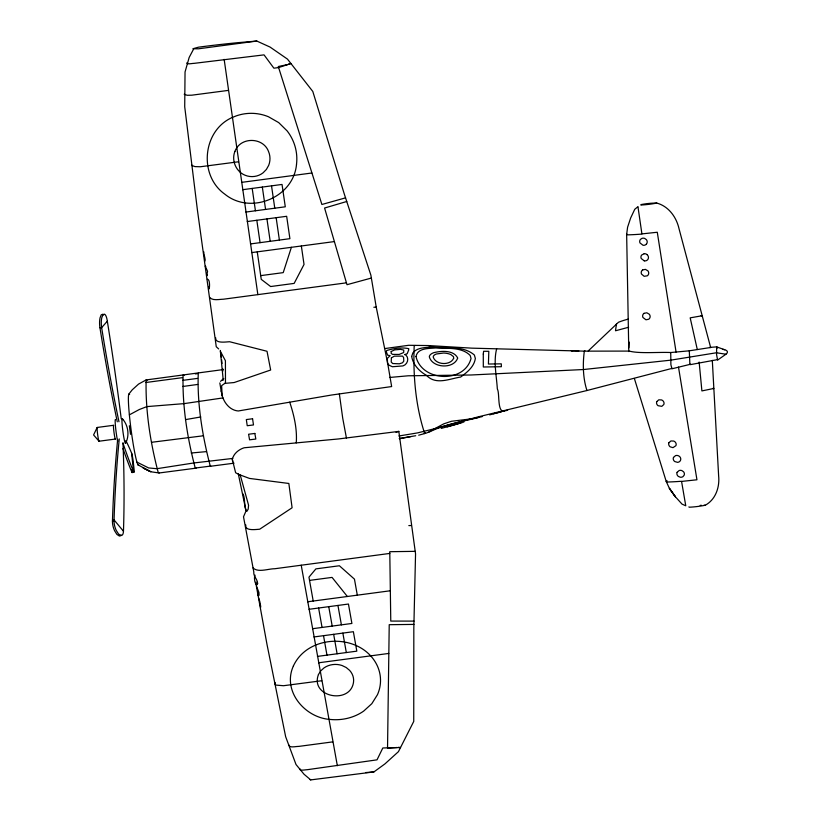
<?xml version="1.0" encoding="UTF-8"?>
<svg xmlns="http://www.w3.org/2000/svg" width="821" height="821" viewBox="0 0 821 821"><rect width="100%" height="100%" fill="white"/><g stroke="black" fill="none" stroke-linecap="round" stroke-linejoin="round"><path stroke-width="1.23" d="M638.009 207.066L641.909 233.893L640.657 234.18A104.431 35.734 -9.1 0 1 628.168 234.847L626.741 234.529A2.371 0.811 -9.1 0 1 626.823 233.964M258.204 592.393C258.163 593.275 257.455 596.826 259.056 595.297L258.943 592.475L256.552 586.358M223.333 369.563L146.128 379.938C145.399 410.89 150.325 442.457 158.186 472.403L159.151 472.978L196.096 468.144L195.131 467.642C187.25 437.634 182.252 405.985 183.093 374.971L184.068 375.474M296.258 442.899C297.294 429.044 294.041 415.252 289.731 402.177M208.924 286.95C208.832 294.277 211.141 279.314 207.323 279.212M121.128 534.994A9.903 3.941 73.3 0 1 119.302 535.99L116.91 534.43L114.591 530.735A9.903 3.941 73.3 0 1 112.456 521.202L112.477 520.391A1041.274 413.989 73.3 0 1 117.67 439.399M122.976 442.735A818.003 325.219 73.3 0 1 123.468 531.238A9.903 3.941 73.3 0 1 120.892 535.518L118.491 533.958L116.172 530.263A9.903 3.941 73.3 0 1 114.037 520.73L114.057 519.919A1041.274 413.989 73.3 0 1 119.25 438.927M256.809 41.05L198.425 48.808L192.904 48.737L198.538 47.177A385.213 131.812 -9.1 0 1 237.916 42.671L256.809 41.05L270.068 47.074L287.473 59.112L312.801 91.459L344.215 193.777L370.887 275.189L376.234 307.157L387.779 363.857L391.648 386.558L331.499 395.034L238.254 410.982C228.484 410.223 221.927 399.94 221.301 390.796M667.063 480.747L666.436 481.127A2.371 0.811 -9.1 0 0 666.354 481.701L667.771 482.009A104.431 35.734 -9.1 0 0 680.26 481.352L681.574 481.424L685.761 505.787L682.025 504.115L675.324 496.705L669.413 488.413L666.252 481.527L634.366 378.481M260.473 605.015C260.739 612.004 260.678 600.962 258.666 598.971L258.974 598.211M628.804 347.786L629.214 342.09M257.63 583.618C257.743 579.308 253.166 576.424 253.781 571.816L243.509 516.778L246.033 510.939L238.275 473.686M656.81 203.074A38.238 13.085 -9.1 0 1 640.801 205.024L641.027 204.583A29.289 10.026 -9.1 0 1 656.81 203.074C668.643 206.297 676.432 217.155 679.029 228.731L710.647 347.488L689.301 350.813L689.866 363.857L690.348 364.637L717.954 359.547M689.301 350.813L670.736 352.527L670.89 364.668L671.958 368.793L690.564 364.237M256.162 582.079L255.926 583.731L267.041 644.649L285.657 736.724L296.012 764.515L304.047 774.254L310.738 779.899L373.924 771.914L384.936 763.899L398.452 751.646L413.743 721.413L413.825 628.147L415.549 553.877L398.832 431.384L338.539 438.948L244.155 447.773C238.839 449.415 233.41 453.756 232.333 459.493L232.702 461.494M207.036 274.789L206.718 275.969L207.559 271.299L205.26 266.158L205.763 266.384M616.468 323.936L615.504 330.771L628.64 327.251M122.339 418.72C128.138 424.919 129.841 435.746 125.51 443.268M130.529 434.319L129.338 425.74M670.736 352.527C658.483 351.963 639.046 353.8 629.317 351.09L584.336 351.142L471.818 348.155L428.398 345.559L408.642 345.292L384.926 348.556M296.525 164.231C293.672 197.533 250.631 215.215 224.882 194.208C197.81 175.058 202.756 128.825 233.985 116.767A44.447 43.677 15.4 0 1 268.446 116.746L278.709 122.606L287.145 130.919A46.458 45.658 15.4 0 1 296.525 164.231M496.643 348.812C493.359 361.784 496.541 375.802 497.341 388.99C499.989 393.321 496.767 413.62 504.956 411.064M291.393 247.306L283.224 272.634L260.709 275.63M416.001 356.56C417.612 347.745 428.942 348.627 435.602 347.96C446.798 348.73 461.638 346.678 470.197 355.493L471.038 358.479C464.337 383.735 421.676 381.734 416.001 356.56M215.625 337.667C214.989 343.763 225.518 341.926 229.613 341.731L267.02 351.275L270.663 370.014L234.139 382.545L224.759 383.386M209.673 297.366C212.454 301.03 219.299 299.265 223.558 299.193L346.441 282.835M253.032 567.958C258.174 572.873 268.323 568.686 274.789 568.737L389.801 553.426M257.62 583.628L257.014 584.788C254.531 584.696 253.802 576.096 255.064 575.162M193.623 49.034L189.179 57.419L185.043 71.981L184.715 106.771L197.44 210.268L216.262 346.739L218.694 348.956M503.088 411.167L489.644 414.882M245.787 524.947C244.535 531.228 255.618 529.463 259.662 529.227L292.102 507.768L288.848 483.466L249.502 478.427L239.383 474.671M672.204 368.352L586.953 390.519L477.76 416.965L435.027 428.613L417.366 432.934L398.893 435.992M275.22 682.723L275.097 684.468L276.246 685.125L283.512 685.72L321.719 680.742M288.992 745.14C289.146 748.28 296.381 746.238 298.926 746.381L332.69 741.886M128.835 394.08L132.232 389.821L138.564 384.084L146.128 379.938L147.103 380.503M118.973 421.737A818.003 257.25 87.8 0 1 101.64 327.63A9.903 3.12 87.8 0 1 101.753 317.83L102.933 314.761L104.513 314.156A9.903 3.12 87.8 0 1 107.182 320.272L107.325 321.196L101.64 327.63L99.936 327.692A9.903 3.12 87.8 0 1 100.039 317.891L101.229 314.823L102.81 314.217A9.903 3.12 87.8 0 1 103.62 314.915M414.954 345.467L414.184 346.123C413.014 375.269 415.559 405.872 424.703 433.57L425.35 433.036M204.84 261.201C206.307 260.565 202.777 251.852 203.947 252.047M588.195 350.967L618.47 322.263A34.154 11.689 -9.1 0 1 628.393 319.092M220.521 381.324L223.179 379.117M186.654 62.991C187.188 64.715 192.299 63.268 194.249 63.34L264.044 54.874L273.886 68.194L278.606 67.568L290.911 63.504L288.715 64.079M637.907 206.748L634.766 209.263L630.641 218.017L627.603 227.191L626.649 234.354L628.794 351.542M222.317 379.907L223.846 378.748M688.881 506.926L689.23 507.214A38.238 13.085 -9.1 0 0 705.229 505.254C715.645 499.62 719.812 487.192 718.632 475.893L712.31 360.368M722.675 349.346A12.079 4.136 -9.1 0 1 725.969 354.22L717.605 360.08L716.559 354.498L716.661 346.903L724.717 349.746M584.901 350.752L584.336 351.142C582.612 364.062 582.92 378.122 586.953 390.519M478.212 417.591C461.71 421.707 444.346 424.478 428.962 432.185M300.24 769.123C298.834 771.083 306.007 769.667 307.434 769.677L377.013 759.846L382.822 747.972L400.525 747.541L398.195 747.346M578.836 350.988L571.252 350.639L572.689 350.978M482.184 416.627L472.332 418.731L451.447 421.276L443.751 423.852L426.53 433.078L424.19 433.098M505.952 410.736L507.696 409.977M502.637 411.352L504.166 410.726M459.996 423.102L460.868 422.764M463.301 422.24L463.896 422.015M396.05 432.39L398.832 431.384M462.315 422.569L441.216 428.418M458.744 423.523L452.094 425.555M112.477 520.391L114.057 519.919L123.468 531.238M112.456 521.202L114.037 520.73M346.749 201.494L324.582 208.031L346.996 284.702L371.369 278.052M499.599 412.245L501.621 411.649M345.559 197.861L321.894 204.491L278.298 66.522L287.607 64.602M451.263 425.791L447.055 426.889M418.689 435.181L424.703 433.57M496.12 413.137L498.439 412.542M415.703 435.735L399.222 438.537M644.136 253.771L641.673 255.023A3.725 3.438 32.8 0 0 641.252 258.533L644.269 260.852M493.226 413.753L495.155 413.343M410.911 436.587L399.529 438.701M185.885 419.552L200.827 416.955M223.014 397.918L184.017 403.634L146.887 406.6L139.242 409.546L129.369 414.851A35.929 2.679 82.5 0 1 129.595 394.501M195.316 373.924L197.82 373.586M182.673 386.496L197.697 384.444M228.3 90.402L191.827 95.185L187.167 95.277L184.202 94.241M238.562 161.778L200.355 166.755L194.967 166.601L191.929 165.503L191.58 164.682M241.548 182.375L311.836 173.005M242.616 189.702L282.034 184.448L285.287 206.8L245.869 212.054M247.244 221.547L286.662 216.292L289.905 238.675L250.487 243.929M251.749 252.591L334.383 241.579M145.604 382.535L182.56 377.639M182.529 380.39L197.574 378.389M113.534 425.299L97.176 427.464L93.584 434.945L98.951 441.154M99.095 441.216L115.443 439.05M122.965 448.553A1041.274 77.687 82.5 0 0 131.832 472.075L133.72 472.085A9.903 0.739 82.5 0 0 134.1 469.54L133.043 460.058A9.903 0.739 82.5 0 0 131.606 453.12A818.003 61.031 82.5 0 0 126.044 440.99M309.548 580.396L332.064 577.399L347.355 596.498M307.701 601.772L390.334 590.771M309.035 609.295L348.453 604.04L351.901 623.457L312.493 628.722M313.95 636.952L353.369 631.698L356.817 651.156L317.409 656.41M318.538 662.804L388.815 653.434M234.026 463.188L211.141 466.174L210.166 465.702C202.366 435.838 197.019 403.429 198.292 373.042M195.726 467.991L210.781 466.061M151.536 442.293L203.505 435.766M232.702 458.436L193.53 463.003L156.832 468.709L148.601 467.929L136.953 462.131A36.114 2.699 82.5 0 1 129.369 414.851M191.242 453.007L206.389 451.622M389.513 377.475L408.211 375.792L471.028 374.992L583.587 369.522L670.572 360.183L716.435 352.763L725.969 354.22M641.909 233.893L657.282 232.251L676.073 352.096M681.574 481.424L696.947 479.782L678.495 367.09M365.745 772.571L373.924 771.914M709.631 347.416L716.846 346.862L717.297 348.094M397.025 747.49L387.533 748.208L389.226 624.689L413.907 624.412M373.842 307.249L376.234 307.157M408.827 525.604L411.218 525.512M709.857 347.519L710.647 347.488M415.159 551.343L389.78 551.702L390.775 621.076L413.989 621.107M701.052 315.716L702.201 315.736L690.184 317.85L697.296 349.53M712.7 388.415L713.849 388.446L701.893 390.919L699.143 362.071M137.979 464.85L150.787 471.757L159.151 472.978M310.738 779.899L310.02 779.591M428.398 345.559L430.532 346.134M150.787 471.757L143.1 467.949L149.874 471.326M646.938 254.592L647.646 255.269A3.766 3.541 20.9 0 1 647.728 259.631L647.04 260.257A3.818 3.551 27.4 0 1 644.29 260.852M133.72 472.085L133.607 471.839A1041.274 77.687 82.5 0 1 123.027 443.319M346.441 438.065L342.737 418.3L339.35 393.823M232.333 459.493L235.627 472.742L240.255 475.123L248.578 505.254L248.188 509.153L246.834 511.391C243.704 508.014 245.458 498.501 243.016 493.975M337.339 765.695L301.215 565.217M357.309 595.174L354.456 579.144L339.381 565.761L315.88 568.881L308.963 577.163L313.212 601.044M337.944 605.446L341.403 624.863M342.86 633.104L346.318 652.551M328.749 606.668L332.197 626.084M337.113 653.783L333.665 634.325M318.61 608.022L322.058 627.439M323.525 635.68L326.974 655.137M219.833 382.945L221.27 391.689M257.856 294.626L224.154 59.358M301.348 245.982L304.027 264.444L294.144 283.409L270.632 286.539L261.252 279.356L257.26 251.852M271.525 185.854L274.778 208.206M276.154 217.698L279.397 240.081M262.33 187.075L265.573 209.427M266.948 218.92L270.201 241.302M252.191 188.43L255.434 210.781M256.819 220.274L260.062 242.657M221.29 357.104L220.428 351.378L225.416 360.727L225.477 382.894L221.629 385.654L222.142 395.876M221.598 359.639L222.039 363.446M222.645 368.516L222.943 371.051M131.606 453.12L133.607 471.839L131.832 472.075L131.565 469.571M220.305 350.444L223.24 380.215M107.325 321.196A1041.274 327.466 87.8 0 1 121.231 418.772M117.27 421.799A818.003 257.25 87.8 0 1 99.936 327.692M132.376 471.336A9.903 0.739 82.5 0 1 131.935 472.321M138.718 465.086A35.929 2.679 82.5 0 1 136.953 462.141M117.69 441.411A12.489 0.934 82.5 0 1 115.504 426.725A12.489 0.934 82.5 0 1 115.576 419.623M115.525 438.64A6.968 0.523 82.5 0 1 114.057 432.852A6.968 0.523 82.5 0 1 113.678 425.36M644.177 253.699A3.818 3.551 27.4 0 1 646.948 254.52M99.167 440.805A6.968 0.523 82.5 0 1 97.586 434.114A6.968 0.523 82.5 0 1 97.525 428.049M125.664 441.01A12.489 0.934 82.5 0 1 123.017 432.164A12.489 0.934 82.5 0 1 122.698 419.664M700.169 505.397A29.289 10.026 -9.1 0 1 701.462 505.326M704.008 505.254A29.289 10.026 -9.1 0 1 705.239 505.254M391.207 351.491L391.155 353.43L392.561 354.385L399.18 354.436L403.696 352.537L403.758 350.085L400.669 349.346L394.675 349.89L391.207 351.491M408.591 350.239L407.165 353.769L404.63 354.559L405.964 355.124C409.453 358.52 407.483 364.565 402.937 365.92L392.428 366.741L389.226 365.324L387.543 363.334L387.358 358.408L390.139 355.616L387.625 355.175L386.393 352.014L386.609 350.546C393.618 348.412 401.592 347.088 408.776 348.679L408.591 350.239M483.282 354.056L483.312 366.997L501.364 366.71L501.292 363.836L488.423 364.031L488.813 351.306L483.61 351.275L483.282 354.056M411.69 356.447C412.953 364.719 419.428 371.4 426.499 375.382C436.033 385.388 449.313 378.779 460.632 377.055C467.077 372.313 474.107 366.895 475.349 358.459L474.374 355.021C463.054 345.169 445.936 348.802 432.164 346.934C425.565 347.724 417.345 347.242 412.84 352.917L411.69 356.447M453.664 358.243C450.37 365.868 435.612 365.047 433.211 357.012A9.955 4.321 1.9 0 1 436.3 354.005L443.617 353.02A10.55 4.454 2.2 0 1 450.862 354.59L453.479 356.663L453.664 358.243M457.533 358.438C453.325 369.306 432.421 368.075 429.321 356.868A13.7 5.952 1.9 0 1 433.58 352.722C441.195 350.752 453.633 349.9 457.687 357.966L457.533 358.438M234.898 151.454C231.245 160.516 236.038 171.579 245.069 175.232A17.949 17.652 15.3 0 0 263.069 172.831L266.373 169.465L268.693 165.349A18.77 18.452 15.3 0 0 268.498 151.413C263.048 136.871 240.184 136.697 234.898 151.454M656.8 401.582L656.564 402.434A3.725 3.325 24.6 0 0 658.073 405.697L661.808 406.333L663.799 404.537A3.756 3.387 20.3 0 0 661.664 399.95L658.791 399.817L656.8 401.582M668.92 442.724L668.694 443.576A3.725 3.315 25.4 0 0 670.193 446.829L672.994 447.65L675.929 445.659A3.756 3.387 20.9 0 0 673.795 441.062L670.921 440.959L668.92 442.724M673.497 457.43L673.261 458.282A3.725 3.315 25.4 0 0 674.77 461.546L677.561 462.346A3.848 3.469 20.9 0 0 680.024 461.115L680.506 460.345A3.766 3.428 15.5 0 0 679.234 456.24L678.372 455.758A3.818 3.438 20.9 0 0 675.509 455.645L673.497 457.43M677.12 472.321L676.884 473.183A3.725 3.315 25.4 0 0 678.392 476.437L680.209 477.196A3.848 3.469 20.9 0 0 682.98 476.621L684.129 475.236A3.766 3.428 16 0 0 683.565 471.788L681.994 470.659A3.828 3.458 20.9 0 0 679.121 470.546L677.12 472.321M293.384 665.995C281.952 691.2 305.094 718.057 330.565 719.483A44.447 38.248 -0.5 0 0 363.682 711.089L371.821 703.679L377.475 694.669A46.458 39.983 -0.5 0 0 376.685 664.507C360.46 632.95 308.286 633.576 293.384 665.995M318.456 674.534C309.743 697.132 350.526 704.962 353.533 682.077A18.77 16.143 -0.6 0 0 349.623 670.377L346.185 667.504L342.018 665.503A17.949 15.445 -0.6 0 0 324.018 667.904L320.734 670.901L318.456 674.534M391.391 357.864L391.217 362.051L392.705 363.529L399.355 363.806L402.393 362.841L403.768 361.209L403.634 357.597L402.588 356.119L394.357 356.16L391.391 357.864M646.476 244.001L645.778 244.658A3.828 3.571 27.4 0 1 643.017 245.253L639.99 242.934A3.725 3.438 32.8 0 1 640.421 239.424L641.94 238.377A3.848 3.582 27.4 0 1 644.813 238.49L646.384 239.67A3.766 3.53 21.5 0 1 646.938 243.232L646.476 244.001M642.638 269.945L641.95 270.571A3.725 3.438 32.8 0 0 641.529 274.081L644.146 276.297L647.317 275.815A3.756 3.489 27.4 0 0 647.913 270.838L645.398 269.37L642.638 269.945M644.054 313.335L643.366 313.961A3.725 3.448 31.9 0 0 642.946 317.47L645.963 319.8L648.734 319.236A3.756 3.5 26.7 0 0 649.329 314.258L646.815 312.78L644.054 313.335M252.57 418.772L246.321 419.562L247.234 425.719L253.494 424.939L252.57 418.772M254.859 433.447L248.599 434.237L249.563 439.83L255.824 439.04L254.859 433.447M675.324 496.705L669.413 488.413L675.324 496.705"/></g></svg>
